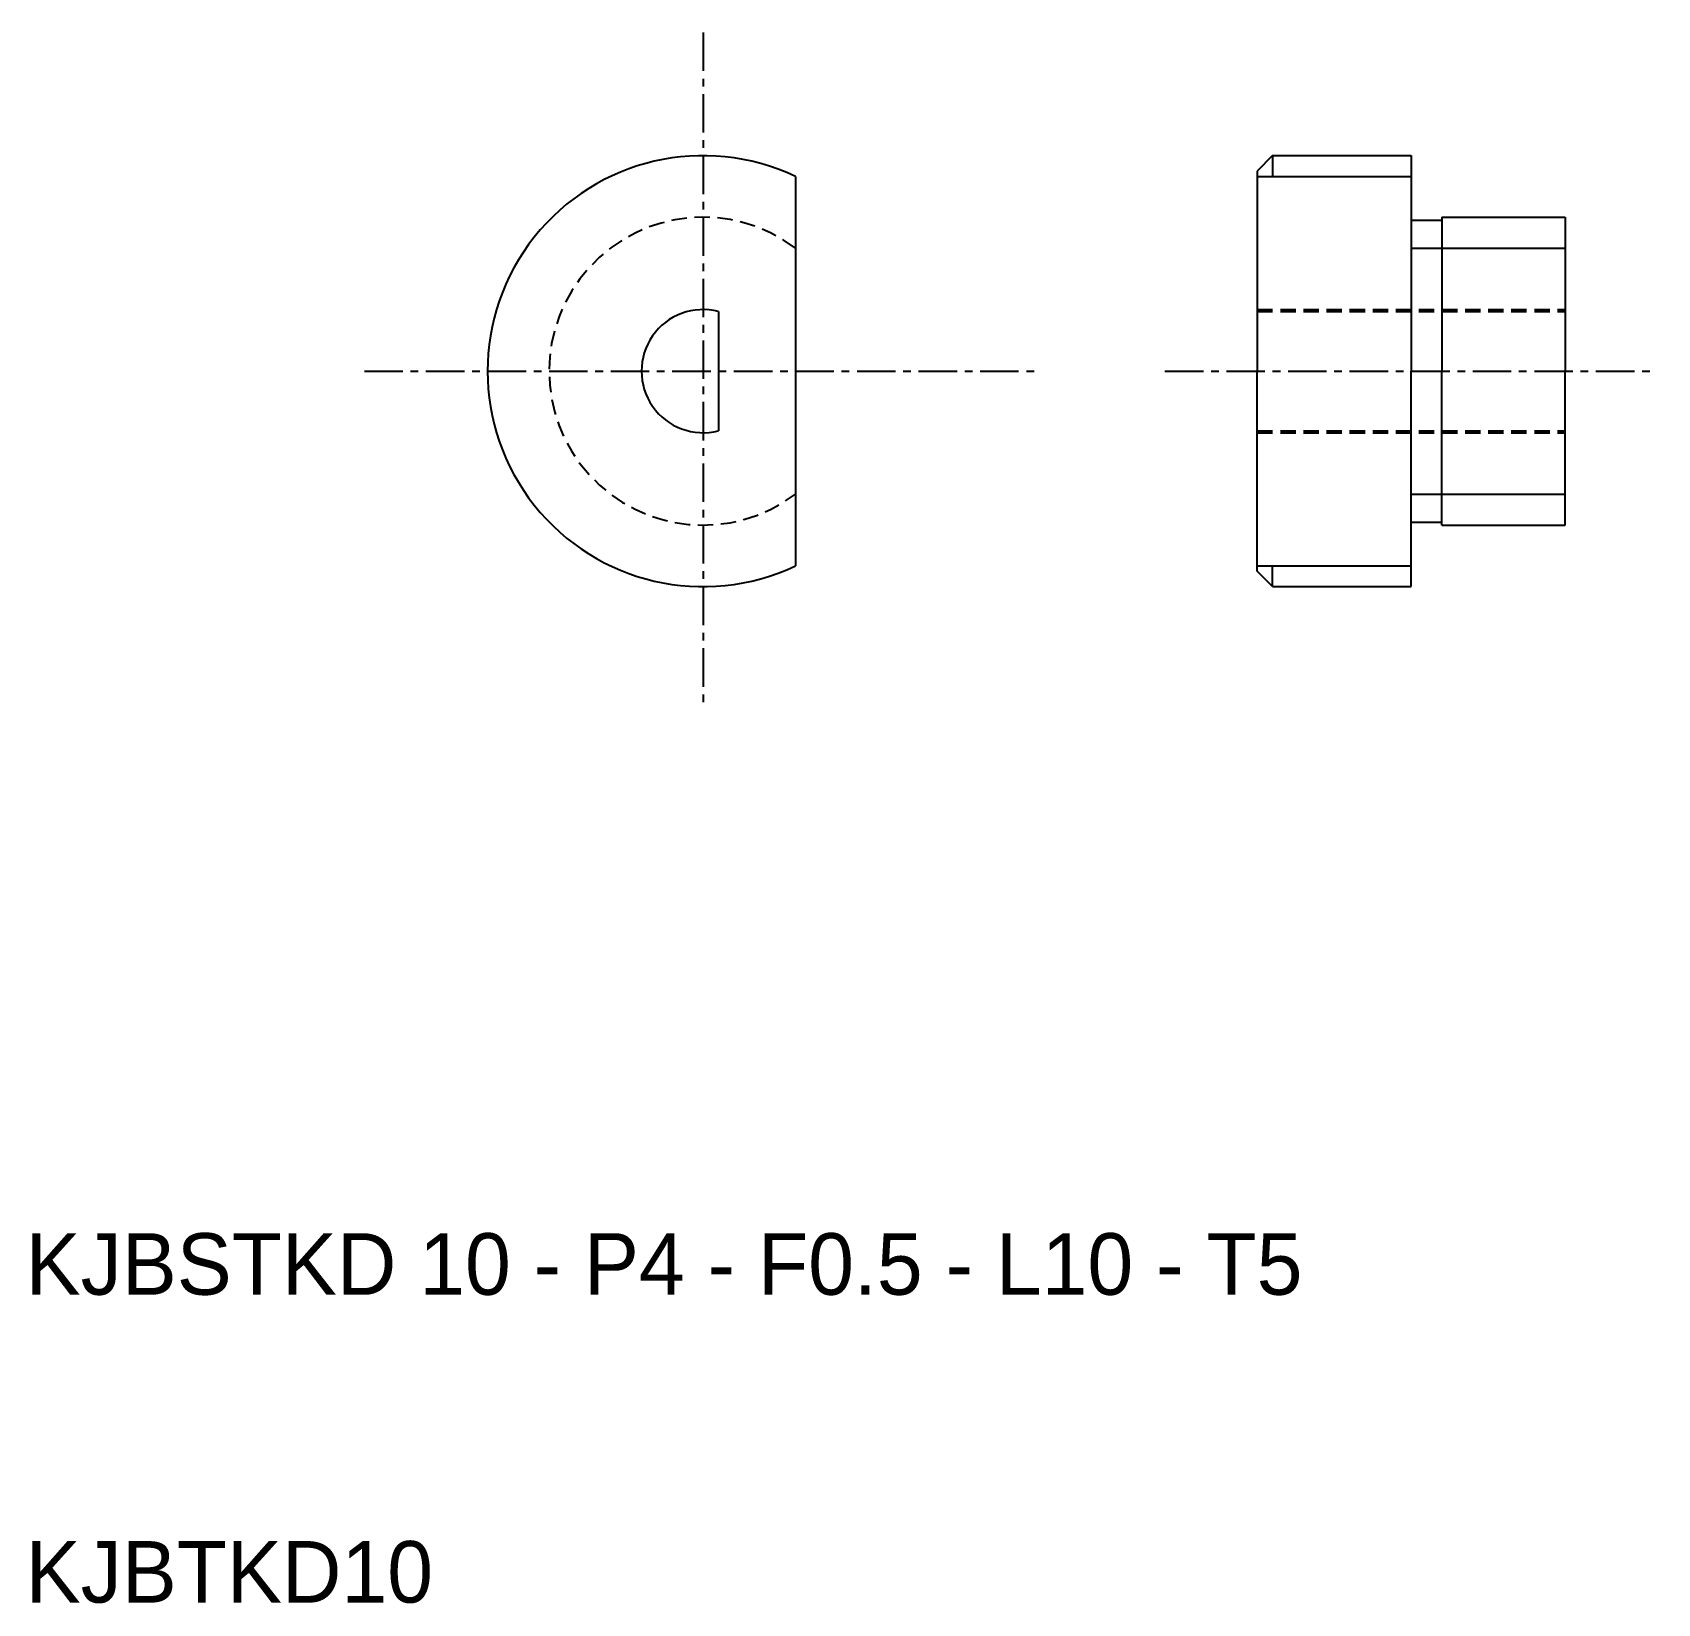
# Model space of a CAD drawing. Extents: x 10.2 to 63, y 10 to 61.
import ezdxf

# ---------------------------------------------------------------- set-up
doc = ezdxf.new("R2010")
doc.units = 0
doc.linetypes.add('CENTER', pattern=[2, 1.25, -0.25, 0.25, -0.25])
doc.linetypes.add('DASHED', pattern=[0.75, 0.5, -0.25])
doc.layers.get('0').update_dxf_attribs({"linetype": 'CONTINUOUS'})
doc.layers.add('CENTER', color=1, linetype='CENTER')

msp = doc.modelspace()

# ---------------------------------------------------------------- linework, layer by layer
for p, q in [((50.5, 57), (50, 56.5)), ((50, 56.5), (50, 50)), ((50.5, 57), (55, 57)), ((55, 54.9), (56, 54.9)), ((56, 55), (60, 55)), ((60, 55), (60, 50)), ((50, 43.5), (50, 50)), ((60, 45), (60, 50)), ((55, 45.1), (56, 45.1)), ((56, 45), (60, 45)), ((50.5, 43), (50, 43.5)), ((50.5, 43), (55, 43))]:
    msp.add_line(p, q)
at = {"color": 7, "linetype": 'CONTINUOUS'}
for p, q in [((50.5, 57), (50.5, 56.325)), ((55, 57), (55, 50)), ((35, 56.325), (35, 43.675)), ((50, 56.325), (55, 56.325)), ((56, 55), (56, 50)), ((55, 54), (60, 54)), ((32.5, 51.936), (32.5, 48.064)), ((55, 43), (55, 50)), ((56, 45), (56, 50)), ((55, 46), (60, 46)), ((50, 43.675), (55, 43.675)), ((50.5, 43), (50.5, 43.675))]:
    msp.add_line(p, q, dxfattribs=at)
at = {"color": 3, "linetype": 'DASHED'}
for p, q in [((50, 52), (60, 52)), ((50, 51.936), (60, 51.936)), ((50, 48.064), (60, 48.064)), ((50, 48), (60, 48))]:
    msp.add_line(p, q, dxfattribs=at)
at = {"color": 7, "linetype": 'CONTINUOUS'}
msp.add_arc((32, 50), 7, 64.6231, 295.3769, dxfattribs=at)
at = {"color": 3, "linetype": 'DASHED'}
msp.add_arc((32, 50), 5, 53.1301, 306.8699, dxfattribs=at)
msp.add_arc((32, 50), 2, 75.5225, 284.4775)
at = {"layer": 'CENTER'}
for p, q in [((32, 61), (32, 39)), ((21, 50), (43, 50)), ((47, 50), (63, 50))]:
    msp.add_line(p, q, dxfattribs=at)

# ---------------------------------------------------------------- texts
at = {"color": 7, "linetype": 'CONTINUOUS'}
for s, p in [('KJBSTKD 10 - P4 - F0.5 - L10 - T5', (10, 20)), ('KJBTKD10', (10, 10))]:
    msp.add_text(s, height=2, dxfattribs=at).set_placement(p)

doc.saveas('drawing.dxf')
